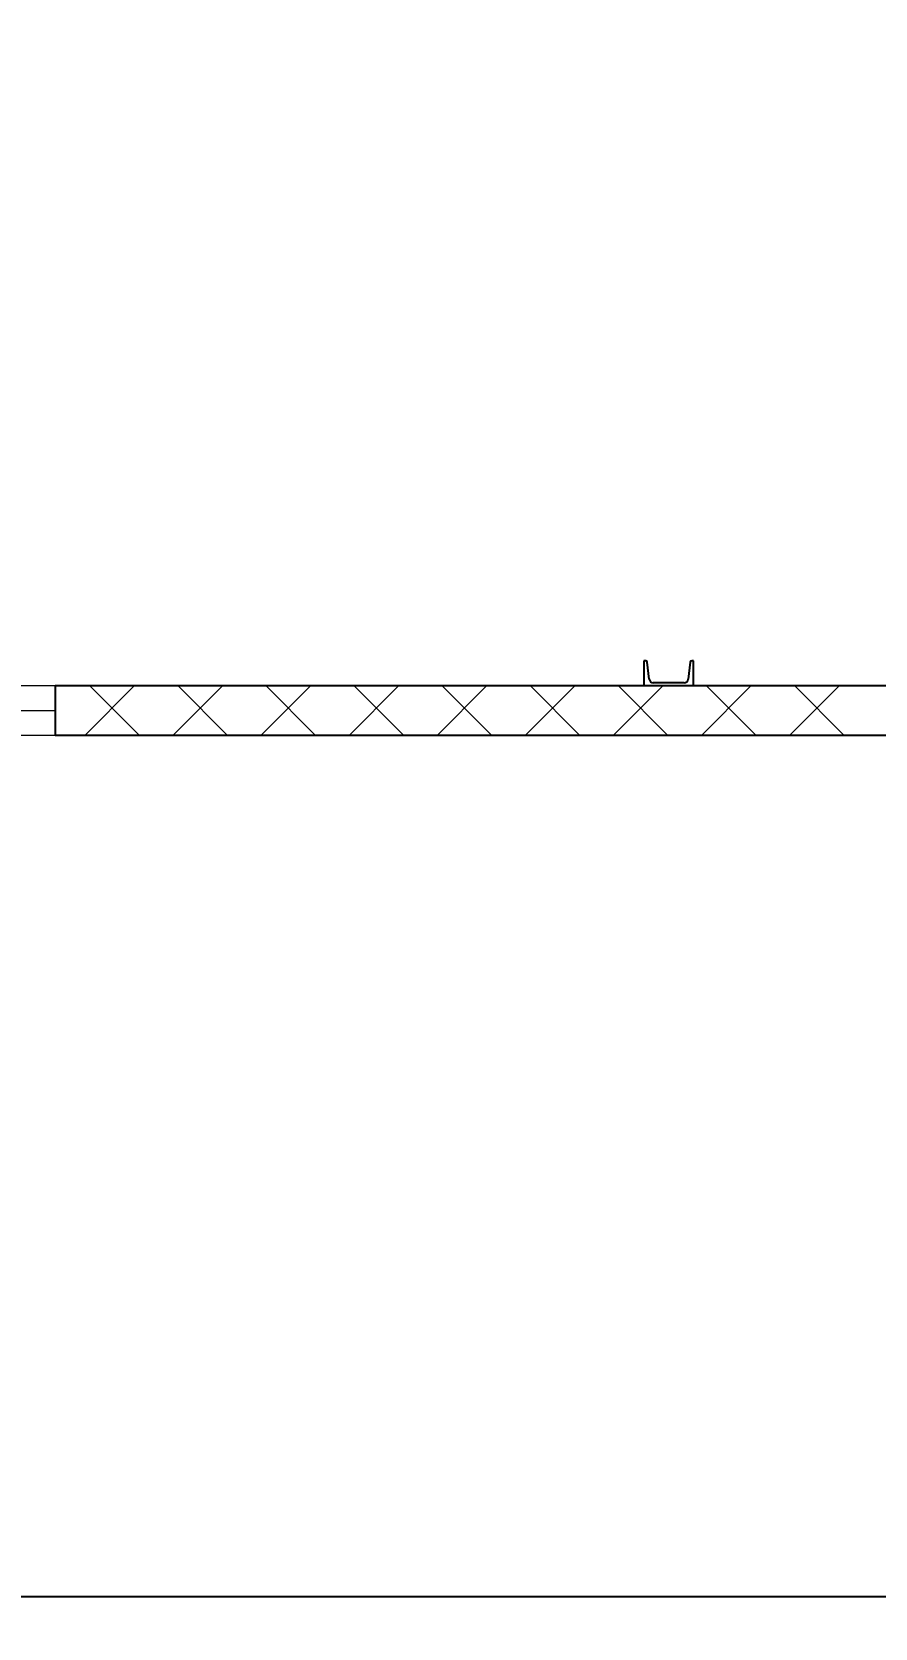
# Model space of a CAD drawing. Header units: millimetres. Extents: x 0 to 1680, y 0 to 594.
# Drawn here: x 574.8 to 601.8, y 401.7 to 453 of the extents above; entities that cross this region are included whole.
import ezdxf

# ---------------------------------------------------------------- set-up
doc = ezdxf.new("R2010")
doc.units = ezdxf.units.MM
for name, pattern in [('K5LT32795', [0]), ('K5LT_BASIC', [0]), ('K5LT_THIN', [0]), ('K5LT_THIN_INCLUDED_TO_HATCHING', [0])]:
    doc.linetypes.add(name, pattern=pattern)
doc.layers.add('Системный слой', color=7, linetype='Continuous')
doc.styles.add('KDIMTEXTSTYLE', font='GOST_AU.SHX', dxfattribs={"width": 0.96, "oblique": 15, "height": 5})
doc.dimstyles.new('KDIMSTYLE (0.02)', dxfattribs={"dimtxt": 5, "dimasz": 1, "dimexe": 2, "dimexo": 0, "dimgap": 1, "dimtad": 1, "dimlfac": 50, "dimtxsty": 'KDIMTEXTSTYLE', "dimsah": 1, "dimcen": 0, "dimdle": 1, "dimadec": 0, "dimazin": 0, "dimtfac": 0.667, "dimtmove": 0, "dimatfit": 3, "dimfxl": 0, "dimtvp": 1, "dimtolj": 1, "dimtzin": 0, "dimarcsym": 0})

# ---------------------------------------------------------------- blocks, each defined once
blk = doc.blocks.new('U428')
at = {"layer": 'Системный слой', "color": 7, "linetype": 'K5LT32795', "lineweight": 13}
for p, q in [((576.468, 430.377), (578.068, 431.977)), ((578.224, 430.377), (576.624, 431.977)), ((579.297, 430.377), (580.897, 431.977)), ((581.052, 430.377), (579.452, 431.977)), ((582.125, 430.377), (583.725, 431.977)), ((583.881, 430.377), (582.281, 431.977)), ((584.953, 430.377), (586.553, 431.977)), ((586.709, 430.377), (585.109, 431.977)), ((587.782, 430.377), (589.382, 431.977)), ((589.537, 430.377), (587.937, 431.977)), ((590.61, 430.377), (592.21, 431.977)), ((592.366, 430.377), (590.766, 431.977)), ((593.439, 430.377), (595.039, 431.977)), ((595.194, 430.377), (593.594, 431.977)), ((596.267, 430.377), (597.867, 431.977)), ((598.023, 430.377), (596.423, 431.977)), ((599.096, 430.377), (600.696, 431.977)), ((600.851, 430.377), (599.251, 431.977))]:
    blk.add_line(p, q, dxfattribs=at)
blk = doc.blocks.new('U427')
at = {"layer": 'Системный слой', "color": 150, "linetype": 'K5LT_BASIC', "lineweight": 25, "true_color": 0x0080ff}
for p, q in [((575.518, 431.977), (639.418, 431.977)), ((639.418, 430.377), (575.518, 430.377))]:
    blk.add_line(p, q, dxfattribs=at)
at = {"layer": 'Системный слой'}
blk.add_blockref('U428', (0, 0), dxfattribs=at)
blk = doc.blocks.new('U1494')
at = {"layer": 'Системный слой', "color": 150, "linetype": 'K5LT_BASIC', "lineweight": 25, "true_color": 0x0080ff}
for p, q in [((594.48, 432.777), (594.418, 432.777)), ((594.418, 432.777), (594.418, 431.977)), ((594.594, 432.182), (594.53, 432.733)), ((595.906, 432.733), (595.842, 432.182)), ((596.018, 432.777), (595.955, 432.777)), ((596.018, 431.977), (596.018, 432.777)), ((594.418, 431.977), (596.018, 431.977)), ((595.713, 432.067), (594.723, 432.067))]:
    blk.add_line(p, q, dxfattribs=at)
for centre, radius, start, end in [((594.48, 432.727), 0.05, 6.5776, 90), ((595.955, 432.727), 0.05, 90, 173.4224), ((594.723, 432.197), 0.13, 186.5776, 270), ((595.713, 432.197), 0.13, 270, 353.4224)]:
    blk.add_arc(centre, radius, start, end, dxfattribs=at)
blk = doc.blocks.new('U1681')
at = {"layer": 'Системный слой', "color": 7, "linetype": 'K5LT_THIN_INCLUDED_TO_HATCHING', "lineweight": 13}
for p, q in [((554.518, 431.977), (575.518, 431.977)), ((554.518, 431.177), (575.518, 431.177)), ((575.518, 430.377), (554.518, 430.377))]:
    blk.add_line(p, q, dxfattribs=at)
at = {"layer": 'Системный слой', "color": 150, "linetype": 'K5LT_BASIC', "lineweight": 25, "true_color": 0x0080ff}
for p, q in [((554.518, 430.377), (554.518, 431.977)), ((575.518, 431.977), (575.518, 430.377))]:
    blk.add_line(p, q, dxfattribs=at)
blk = doc.blocks.new('U1695')
at = {"layer": 'Системный слой', "color": 7, "linetype": 'K5LT_THIN_INCLUDED_TO_HATCHING', "lineweight": 13}
for p, q in [((554.518, 431.977), (575.518, 431.977)), ((554.518, 431.177), (575.518, 431.177)), ((575.518, 430.377), (554.518, 430.377))]:
    blk.add_line(p, q, dxfattribs=at)
at = {"layer": 'Системный слой', "color": 150, "linetype": 'K5LT_BASIC', "lineweight": 25, "true_color": 0x0080ff}
for p, q in [((554.518, 430.377), (554.518, 431.977)), ((575.518, 431.977), (575.518, 430.377))]:
    blk.add_line(p, q, dxfattribs=at)
blk = doc.blocks.new('KDIMARROW_03')
at = {"layer": 'Системный слой', "color": 0, "linetype": 'K5LT_THIN', "lineweight": 13}
for p, q in [((-0.707, -0.707), (0.707, 0.707)), ((0, 0), (-1, 0)), ((0, 0), (1, 0))]:
    blk.add_line(p, q, dxfattribs=at)

msp = doc.modelspace()

# ---------------------------------------------------------------- block references
at = {"layer": 'Системный слой'}
for name in ['U1494', 'U427', 'U1681', 'U1695']:
    msp.add_blockref(name, (0, 0), dxfattribs=at)

# ---------------------------------------------------------------- dimensions: what is measured, and where the dimension line sits
at = {"layer": 'Системный слой', "color": 7}
for base, p1, p2, location in [((471.41796, 408.64647), (639.41796, 430.37733), (471.41796, 431.97733), (555.41796, 408.64647)), ((99.41796, 402.71217), (745.41796, 415.58077), (99.41796, 415.58077), (422.41796, 402.71217))]:
    msp.add_linear_dim(base=base, p1=p1, p2=p2, location=location, dimstyle='KDIMSTYLE (0.02)', override={"dimexo": 0, "dimpost": '\\H2.5;\\W0.965;\\Q0;<>', "dimblk1": 'KDIMARROW_03', "dimblk2": 'KDIMARROW_03', "dimse1": 0, "dimse2": 0, "dimclrt": 7, "dimtolj": 1}, dxfattribs=at).render()

doc.saveas('drawing.dxf')
